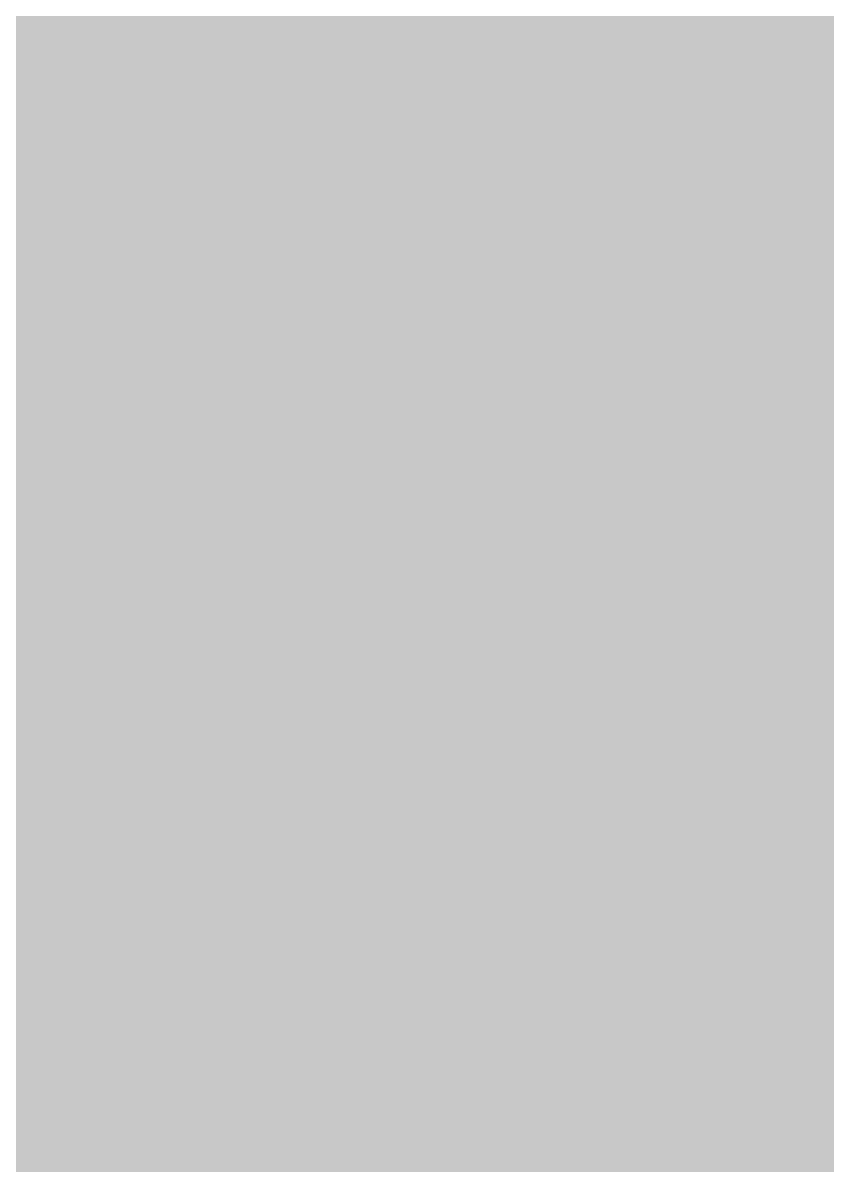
# Model space of a CAD drawing. Header units: inches. Extents: x 0 to 841, y 0 to 594.
# Drawn here: x 790.4579 to 790.6852, y 347.3205 to 347.6436 of the extents above; entities that cross this region are included whole.
import ezdxf

# ---------------------------------------------------------------- set-up
doc = ezdxf.new("R2010")
doc.units = ezdxf.units.IN
doc.layers.add('Sheet', color=255, linetype='Continuous')

msp = doc.modelspace()

# ---------------------------------------------------------------- linework, layer by layer
at = {"layer": 'Sheet'}
for points in [[(790.51485, 348.02722, 0.29972, 0.29972, 0), (790.55976, 347.98231, 0.29972, 0.29972, 0), (790.55976, 347.98231, 0.29972, 0.29972, 0), (790.60468, 347.93739, 0.29972, 0.29972, 0), (790.60468, 347.89247, 0.29972, 0.29972, 0), (790.64959, 347.89247, 0.29972, 0.29972, 0), (790.64959, 347.84755, 0.29972, 0.29972, 0), (790.64959, 347.80263, 0.29972, 0.29972, 0), (790.69451, 347.75771, 0.29972, 0.29972, 0), (790.69451, 347.75771, 0.29972, 0.29972, 0), (790.69451, 347.7128, 0.29972, 0.29972, 0), (790.73942, 347.66788, 0.29972, 0.29972, 0), (790.73942, 347.62296, 0.29972, 0.29972, 0), (790.73942, 347.57804, 0.29972, 0.29972, 0), (790.73942, 347.57804, 0.29972, 0.29972, 0), (790.73942, 347.53312, 0.29972, 0.29972, 0), (790.73942, 347.4882, 0.29972, 0.29972, 0)], [(790.51485, 348.02722, 0.29972, 0.29972, 0), (790.55976, 347.98231, 0.29972, 0.29972, 0), (790.55976, 347.98231, 0.29972, 0.29972, 0), (790.60468, 347.93739, 0.29972, 0.29972, 0), (790.60468, 347.89247, 0.29972, 0.29972, 0), (790.64959, 347.89247, 0.29972, 0.29972, 0), (790.64959, 347.84755, 0.29972, 0.29972, 0), (790.64959, 347.80263, 0.29972, 0.29972, 0), (790.69451, 347.75771, 0.29972, 0.29972, 0), (790.69451, 347.75771, 0.29972, 0.29972, 0), (790.69451, 347.7128, 0.29972, 0.29972, 0), (790.73942, 347.66788, 0.29972, 0.29972, 0), (790.73942, 347.62296, 0.29972, 0.29972, 0), (790.73942, 347.57804, 0.29972, 0.29972, 0), (790.73942, 347.57804, 0.29972, 0.29972, 0), (790.73942, 347.53312, 0.29972, 0.29972, 0), (790.73942, 347.4882, 0.29972, 0.29972, 0)], [(790.51485, 348.02722, 0.29972, 0.29972, 0), (790.55976, 347.98231, 0.29972, 0.29972, 0), (790.55976, 347.98231, 0.29972, 0.29972, 0), (790.60468, 347.93739, 0.29972, 0.29972, 0), (790.60468, 347.89247, 0.29972, 0.29972, 0), (790.64959, 347.89247, 0.29972, 0.29972, 0), (790.64959, 347.84755, 0.29972, 0.29972, 0), (790.64959, 347.80263, 0.29972, 0.29972, 0), (790.69451, 347.75771, 0.29972, 0.29972, 0), (790.69451, 347.75771, 0.29972, 0.29972, 0), (790.69451, 347.7128, 0.29972, 0.29972, 0), (790.73942, 347.66788, 0.29972, 0.29972, 0), (790.73942, 347.62296, 0.29972, 0.29972, 0), (790.73942, 347.57804, 0.29972, 0.29972, 0), (790.73942, 347.57804, 0.29972, 0.29972, 0), (790.73942, 347.53312, 0.29972, 0.29972, 0), (790.73942, 347.4882, 0.29972, 0.29972, 0)], [(790.51485, 348.02722, 0.29972, 0.29972, 0), (790.55976, 347.98231, 0.29972, 0.29972, 0), (790.55976, 347.98231, 0.29972, 0.29972, 0), (790.60468, 347.93739, 0.29972, 0.29972, 0), (790.60468, 347.89247, 0.29972, 0.29972, 0), (790.64959, 347.89247, 0.29972, 0.29972, 0), (790.64959, 347.84755, 0.29972, 0.29972, 0), (790.64959, 347.80263, 0.29972, 0.29972, 0), (790.69451, 347.75771, 0.29972, 0.29972, 0), (790.69451, 347.75771, 0.29972, 0.29972, 0), (790.69451, 347.7128, 0.29972, 0.29972, 0), (790.73942, 347.66788, 0.29972, 0.29972, 0), (790.73942, 347.62296, 0.29972, 0.29972, 0), (790.73942, 347.57804, 0.29972, 0.29972, 0), (790.73942, 347.57804, 0.29972, 0.29972, 0), (790.73942, 347.53312, 0.29972, 0.29972, 0), (790.73942, 347.4882, 0.29972, 0.29972, 0)], [(790.51485, 348.02722, 0.29972, 0.29972, 0), (790.55976, 347.98231, 0.29972, 0.29972, 0), (790.55976, 347.98231, 0.29972, 0.29972, 0), (790.60468, 347.93739, 0.29972, 0.29972, 0), (790.60468, 347.89247, 0.29972, 0.29972, 0), (790.64959, 347.89247, 0.29972, 0.29972, 0), (790.64959, 347.84755, 0.29972, 0.29972, 0), (790.64959, 347.80263, 0.29972, 0.29972, 0), (790.69451, 347.75771, 0.29972, 0.29972, 0), (790.69451, 347.75771, 0.29972, 0.29972, 0), (790.69451, 347.7128, 0.29972, 0.29972, 0), (790.73942, 347.66788, 0.29972, 0.29972, 0), (790.73942, 347.62296, 0.29972, 0.29972, 0), (790.73942, 347.57804, 0.29972, 0.29972, 0), (790.73942, 347.57804, 0.29972, 0.29972, 0), (790.73942, 347.53312, 0.29972, 0.29972, 0), (790.73942, 347.4882, 0.29972, 0.29972, 0)], [(790.51485, 348.02722, 0.29972, 0.29972, 0), (790.55976, 347.98231, 0.29972, 0.29972, 0), (790.55976, 347.98231, 0.29972, 0.29972, 0), (790.60468, 347.93739, 0.29972, 0.29972, 0), (790.60468, 347.89247, 0.29972, 0.29972, 0), (790.64959, 347.89247, 0.29972, 0.29972, 0), (790.64959, 347.84755, 0.29972, 0.29972, 0), (790.64959, 347.80263, 0.29972, 0.29972, 0), (790.69451, 347.75771, 0.29972, 0.29972, 0), (790.69451, 347.75771, 0.29972, 0.29972, 0), (790.69451, 347.7128, 0.29972, 0.29972, 0), (790.73942, 347.66788, 0.29972, 0.29972, 0), (790.73942, 347.62296, 0.29972, 0.29972, 0), (790.73942, 347.57804, 0.29972, 0.29972, 0), (790.73942, 347.57804, 0.29972, 0.29972, 0), (790.73942, 347.53312, 0.29972, 0.29972, 0), (790.73942, 347.4882, 0.29972, 0.29972, 0)], [(790.29027, 347.89247, 0.29972, 0.29972, 0), (790.33518, 347.89247, 0.29972, 0.29972, 0), (790.33518, 347.84755, 0.29972, 0.29972, 0), (790.33518, 347.84755, 0.29972, 0.29972, 0), (790.3801, 347.84755, 0.29972, 0.29972, 0), (790.3801, 347.80263, 0.29972, 0.29972, 0), (790.3801, 347.80263, 0.29972, 0.29972, 0), (790.42502, 347.80263, 0.29972, 0.29972, 0), (790.42502, 347.75771, 0.29972, 0.29972, 0), (790.42502, 347.75771, 0.29972, 0.29972, 0), (790.46993, 347.7128, 0.29972, 0.29972, 0), (790.46993, 347.7128, 0.29972, 0.29972, 0), (790.46993, 347.66788, 0.29972, 0.29972, 0), (790.46993, 347.66788, 0.29972, 0.29972, 0), (790.46993, 347.62296, 0.29972, 0.29972, 0), (790.51485, 347.62296, 0.29972, 0.29972, 0), (790.51485, 347.57804, 0.29972, 0.29972, 0), (790.51485, 347.57804, 0.29972, 0.29972, 0), (790.51485, 347.53312, 0.29972, 0.29972, 0), (790.51485, 347.53312, 0.29972, 0.29972, 0), (790.51485, 347.4882, 0.29972, 0.29972, 0)], [(790.29027, 347.89247, 0.29972, 0.29972, 0), (790.33518, 347.89247, 0.29972, 0.29972, 0), (790.33518, 347.84755, 0.29972, 0.29972, 0), (790.33518, 347.84755, 0.29972, 0.29972, 0), (790.3801, 347.84755, 0.29972, 0.29972, 0), (790.3801, 347.80263, 0.29972, 0.29972, 0), (790.3801, 347.80263, 0.29972, 0.29972, 0), (790.42502, 347.80263, 0.29972, 0.29972, 0), (790.42502, 347.75771, 0.29972, 0.29972, 0), (790.42502, 347.75771, 0.29972, 0.29972, 0), (790.46993, 347.7128, 0.29972, 0.29972, 0), (790.46993, 347.7128, 0.29972, 0.29972, 0), (790.46993, 347.66788, 0.29972, 0.29972, 0), (790.46993, 347.66788, 0.29972, 0.29972, 0), (790.46993, 347.62296, 0.29972, 0.29972, 0), (790.51485, 347.62296, 0.29972, 0.29972, 0), (790.51485, 347.57804, 0.29972, 0.29972, 0), (790.51485, 347.57804, 0.29972, 0.29972, 0), (790.51485, 347.53312, 0.29972, 0.29972, 0), (790.51485, 347.53312, 0.29972, 0.29972, 0), (790.51485, 347.4882, 0.29972, 0.29972, 0)], [(790.29027, 347.89247, 0.29972, 0.29972, 0), (790.33518, 347.89247, 0.29972, 0.29972, 0), (790.33518, 347.84755, 0.29972, 0.29972, 0), (790.33518, 347.84755, 0.29972, 0.29972, 0), (790.3801, 347.84755, 0.29972, 0.29972, 0), (790.3801, 347.80263, 0.29972, 0.29972, 0), (790.3801, 347.80263, 0.29972, 0.29972, 0), (790.42502, 347.80263, 0.29972, 0.29972, 0), (790.42502, 347.75771, 0.29972, 0.29972, 0), (790.42502, 347.75771, 0.29972, 0.29972, 0), (790.46993, 347.7128, 0.29972, 0.29972, 0), (790.46993, 347.7128, 0.29972, 0.29972, 0), (790.46993, 347.66788, 0.29972, 0.29972, 0), (790.46993, 347.66788, 0.29972, 0.29972, 0), (790.46993, 347.62296, 0.29972, 0.29972, 0), (790.51485, 347.62296, 0.29972, 0.29972, 0), (790.51485, 347.57804, 0.29972, 0.29972, 0), (790.51485, 347.57804, 0.29972, 0.29972, 0), (790.51485, 347.53312, 0.29972, 0.29972, 0), (790.51485, 347.53312, 0.29972, 0.29972, 0), (790.51485, 347.4882, 0.29972, 0.29972, 0)], [(790.29027, 347.89247, 0.29972, 0.29972, 0), (790.33518, 347.89247, 0.29972, 0.29972, 0), (790.33518, 347.84755, 0.29972, 0.29972, 0), (790.33518, 347.84755, 0.29972, 0.29972, 0), (790.3801, 347.84755, 0.29972, 0.29972, 0), (790.3801, 347.80263, 0.29972, 0.29972, 0), (790.3801, 347.80263, 0.29972, 0.29972, 0), (790.42502, 347.80263, 0.29972, 0.29972, 0), (790.42502, 347.75771, 0.29972, 0.29972, 0), (790.42502, 347.75771, 0.29972, 0.29972, 0), (790.46993, 347.7128, 0.29972, 0.29972, 0), (790.46993, 347.7128, 0.29972, 0.29972, 0), (790.46993, 347.66788, 0.29972, 0.29972, 0), (790.46993, 347.66788, 0.29972, 0.29972, 0), (790.46993, 347.62296, 0.29972, 0.29972, 0), (790.51485, 347.62296, 0.29972, 0.29972, 0), (790.51485, 347.57804, 0.29972, 0.29972, 0), (790.51485, 347.57804, 0.29972, 0.29972, 0), (790.51485, 347.53312, 0.29972, 0.29972, 0), (790.51485, 347.53312, 0.29972, 0.29972, 0), (790.51485, 347.4882, 0.29972, 0.29972, 0)], [(790.24535, 347.93739, 0.09906, 0.09906, 0), (790.29027, 347.89247, 0.09906, 0.09906, 0), (790.29027, 347.89247, 0.09906, 0.09906, 0), (790.33518, 347.89247, 0.09906, 0.09906, 0), (790.33518, 347.84755, 0.09906, 0.09906, 0), (790.33518, 347.84755, 0.09906, 0.09906, 0), (790.3801, 347.84755, 0.09906, 0.09906, 0), (790.3801, 347.80263, 0.09906, 0.09906, 0), (790.3801, 347.80263, 0.09906, 0.09906, 0), (790.42502, 347.80263, 0.09906, 0.09906, 0), (790.42502, 347.75771, 0.09906, 0.09906, 0), (790.42502, 347.75771, 0.09906, 0.09906, 0), (790.46993, 347.7128, 0.09906, 0.09906, 0), (790.46993, 347.7128, 0.09906, 0.09906, 0), (790.46993, 347.66788, 0.09906, 0.09906, 0), (790.46993, 347.66788, 0.09906, 0.09906, 0), (790.46993, 347.62296, 0.09906, 0.09906, 0), (790.51485, 347.62296, 0.09906, 0.09906, 0), (790.51485, 347.57804, 0.09906, 0.09906, 0), (790.51485, 347.57804, 0.09906, 0.09906, 0), (790.51485, 347.53312, 0.09906, 0.09906, 0), (790.51485, 347.53312, 0.09906, 0.09906, 0), (790.51485, 347.4882, 0.09906, 0.09906, 0)], [(790.24535, 347.93739, 0.09906, 0.09906, 0), (790.29027, 347.89247, 0.09906, 0.09906, 0), (790.29027, 347.89247, 0.09906, 0.09906, 0), (790.33518, 347.89247, 0.09906, 0.09906, 0), (790.33518, 347.84755, 0.09906, 0.09906, 0), (790.33518, 347.84755, 0.09906, 0.09906, 0), (790.3801, 347.84755, 0.09906, 0.09906, 0), (790.3801, 347.80263, 0.09906, 0.09906, 0), (790.3801, 347.80263, 0.09906, 0.09906, 0), (790.42502, 347.80263, 0.09906, 0.09906, 0), (790.42502, 347.75771, 0.09906, 0.09906, 0), (790.42502, 347.75771, 0.09906, 0.09906, 0), (790.46993, 347.7128, 0.09906, 0.09906, 0), (790.46993, 347.7128, 0.09906, 0.09906, 0), (790.46993, 347.66788, 0.09906, 0.09906, 0), (790.46993, 347.66788, 0.09906, 0.09906, 0), (790.46993, 347.62296, 0.09906, 0.09906, 0), (790.51485, 347.62296, 0.09906, 0.09906, 0), (790.51485, 347.57804, 0.09906, 0.09906, 0), (790.51485, 347.57804, 0.09906, 0.09906, 0), (790.51485, 347.53312, 0.09906, 0.09906, 0), (790.51485, 347.53312, 0.09906, 0.09906, 0), (790.51485, 347.4882, 0.09906, 0.09906, 0)], [(790.24535, 347.93739, 0.09906, 0.09906, 0), (790.29027, 347.89247, 0.09906, 0.09906, 0), (790.29027, 347.89247, 0.09906, 0.09906, 0), (790.33518, 347.89247, 0.09906, 0.09906, 0), (790.33518, 347.84755, 0.09906, 0.09906, 0), (790.33518, 347.84755, 0.09906, 0.09906, 0), (790.3801, 347.84755, 0.09906, 0.09906, 0), (790.3801, 347.80263, 0.09906, 0.09906, 0), (790.3801, 347.80263, 0.09906, 0.09906, 0), (790.42502, 347.80263, 0.09906, 0.09906, 0), (790.42502, 347.75771, 0.09906, 0.09906, 0), (790.42502, 347.75771, 0.09906, 0.09906, 0), (790.46993, 347.7128, 0.09906, 0.09906, 0), (790.46993, 347.7128, 0.09906, 0.09906, 0), (790.46993, 347.66788, 0.09906, 0.09906, 0), (790.46993, 347.66788, 0.09906, 0.09906, 0), (790.46993, 347.62296, 0.09906, 0.09906, 0), (790.51485, 347.62296, 0.09906, 0.09906, 0), (790.51485, 347.57804, 0.09906, 0.09906, 0), (790.51485, 347.57804, 0.09906, 0.09906, 0), (790.51485, 347.53312, 0.09906, 0.09906, 0), (790.51485, 347.53312, 0.09906, 0.09906, 0), (790.51485, 347.4882, 0.09906, 0.09906, 0)], [(790.24535, 347.93739, 0.09906, 0.09906, 0), (790.29027, 347.89247, 0.09906, 0.09906, 0), (790.29027, 347.89247, 0.09906, 0.09906, 0), (790.33518, 347.89247, 0.09906, 0.09906, 0), (790.33518, 347.84755, 0.09906, 0.09906, 0), (790.33518, 347.84755, 0.09906, 0.09906, 0), (790.3801, 347.84755, 0.09906, 0.09906, 0), (790.3801, 347.80263, 0.09906, 0.09906, 0), (790.3801, 347.80263, 0.09906, 0.09906, 0), (790.42502, 347.80263, 0.09906, 0.09906, 0), (790.42502, 347.75771, 0.09906, 0.09906, 0), (790.42502, 347.75771, 0.09906, 0.09906, 0), (790.46993, 347.7128, 0.09906, 0.09906, 0), (790.46993, 347.7128, 0.09906, 0.09906, 0), (790.46993, 347.66788, 0.09906, 0.09906, 0), (790.46993, 347.66788, 0.09906, 0.09906, 0), (790.46993, 347.62296, 0.09906, 0.09906, 0), (790.51485, 347.62296, 0.09906, 0.09906, 0), (790.51485, 347.57804, 0.09906, 0.09906, 0), (790.51485, 347.57804, 0.09906, 0.09906, 0), (790.51485, 347.53312, 0.09906, 0.09906, 0), (790.51485, 347.53312, 0.09906, 0.09906, 0), (790.51485, 347.4882, 0.09906, 0.09906, 0)], [(790.60468, 347.93739, 0.09906, 0.09906, 0), (790.60468, 347.89247, 0.09906, 0.09906, 0), (790.64959, 347.89247, 0.09906, 0.09906, 0), (790.64959, 347.84755, 0.09906, 0.09906, 0), (790.64959, 347.80263, 0.09906, 0.09906, 0), (790.69451, 347.75771, 0.09906, 0.09906, 0), (790.69451, 347.75771, 0.09906, 0.09906, 0), (790.69451, 347.7128, 0.09906, 0.09906, 0), (790.73942, 347.66788, 0.09906, 0.09906, 0), (790.73942, 347.62296, 0.09906, 0.09906, 0), (790.73942, 347.57804, 0.09906, 0.09906, 0), (790.73942, 347.57804, 0.09906, 0.09906, 0), (790.73942, 347.53312, 0.09906, 0.09906, 0), (790.73942, 347.4882, 0.09906, 0.09906, 0)], [(790.60468, 347.93739, 0.09906, 0.09906, 0), (790.60468, 347.89247, 0.09906, 0.09906, 0), (790.64959, 347.89247, 0.09906, 0.09906, 0), (790.64959, 347.84755, 0.09906, 0.09906, 0), (790.64959, 347.80263, 0.09906, 0.09906, 0), (790.69451, 347.75771, 0.09906, 0.09906, 0), (790.69451, 347.75771, 0.09906, 0.09906, 0), (790.69451, 347.7128, 0.09906, 0.09906, 0), (790.73942, 347.66788, 0.09906, 0.09906, 0), (790.73942, 347.62296, 0.09906, 0.09906, 0), (790.73942, 347.57804, 0.09906, 0.09906, 0), (790.73942, 347.57804, 0.09906, 0.09906, 0), (790.73942, 347.53312, 0.09906, 0.09906, 0), (790.73942, 347.4882, 0.09906, 0.09906, 0)], [(790.60468, 347.93739, 0.09906, 0.09906, 0), (790.60468, 347.89247, 0.09906, 0.09906, 0), (790.64959, 347.89247, 0.09906, 0.09906, 0), (790.64959, 347.84755, 0.09906, 0.09906, 0), (790.64959, 347.80263, 0.09906, 0.09906, 0), (790.69451, 347.75771, 0.09906, 0.09906, 0), (790.69451, 347.75771, 0.09906, 0.09906, 0), (790.69451, 347.7128, 0.09906, 0.09906, 0), (790.73942, 347.66788, 0.09906, 0.09906, 0), (790.73942, 347.62296, 0.09906, 0.09906, 0), (790.73942, 347.57804, 0.09906, 0.09906, 0), (790.73942, 347.57804, 0.09906, 0.09906, 0), (790.73942, 347.53312, 0.09906, 0.09906, 0), (790.73942, 347.4882, 0.09906, 0.09906, 0)], [(790.60468, 347.93739, 0.09906, 0.09906, 0), (790.60468, 347.89247, 0.09906, 0.09906, 0), (790.64959, 347.89247, 0.09906, 0.09906, 0), (790.64959, 347.84755, 0.09906, 0.09906, 0), (790.64959, 347.80263, 0.09906, 0.09906, 0), (790.69451, 347.75771, 0.09906, 0.09906, 0), (790.69451, 347.75771, 0.09906, 0.09906, 0), (790.69451, 347.7128, 0.09906, 0.09906, 0), (790.73942, 347.66788, 0.09906, 0.09906, 0), (790.73942, 347.62296, 0.09906, 0.09906, 0), (790.73942, 347.57804, 0.09906, 0.09906, 0), (790.73942, 347.57804, 0.09906, 0.09906, 0), (790.73942, 347.53312, 0.09906, 0.09906, 0), (790.73942, 347.4882, 0.09906, 0.09906, 0)], [(790.60468, 347.93739, 0.09906, 0.09906, 0), (790.60468, 347.89247, 0.09906, 0.09906, 0), (790.64959, 347.89247, 0.09906, 0.09906, 0), (790.64959, 347.84755, 0.09906, 0.09906, 0), (790.64959, 347.80263, 0.09906, 0.09906, 0), (790.69451, 347.75771, 0.09906, 0.09906, 0), (790.69451, 347.75771, 0.09906, 0.09906, 0), (790.69451, 347.7128, 0.09906, 0.09906, 0), (790.73942, 347.66788, 0.09906, 0.09906, 0), (790.73942, 347.62296, 0.09906, 0.09906, 0), (790.73942, 347.57804, 0.09906, 0.09906, 0), (790.73942, 347.57804, 0.09906, 0.09906, 0), (790.73942, 347.53312, 0.09906, 0.09906, 0), (790.73942, 347.4882, 0.09906, 0.09906, 0)], [(790.60468, 347.93739, 0.09906, 0.09906, 0), (790.60468, 347.89247, 0.09906, 0.09906, 0), (790.64959, 347.89247, 0.09906, 0.09906, 0), (790.64959, 347.84755, 0.09906, 0.09906, 0), (790.64959, 347.80263, 0.09906, 0.09906, 0), (790.69451, 347.75771, 0.09906, 0.09906, 0), (790.69451, 347.75771, 0.09906, 0.09906, 0), (790.69451, 347.7128, 0.09906, 0.09906, 0), (790.73942, 347.66788, 0.09906, 0.09906, 0), (790.73942, 347.62296, 0.09906, 0.09906, 0), (790.73942, 347.57804, 0.09906, 0.09906, 0), (790.73942, 347.57804, 0.09906, 0.09906, 0), (790.73942, 347.53312, 0.09906, 0.09906, 0), (790.73942, 347.4882, 0.09906, 0.09906, 0)], [(790.02077, 347.4882, 0.7493, 0.7493, 0), (790.02077, 347.4882, 0.7493, 0.7493, 0), (795.00641, 347.4882, 0.7493, 0.7493, 0)], [(790.51485, 347.4882, 0.29972, 0.29972, 0), (790.51485, 347.44329, 0.29972, 0.29972, 0), (790.51485, 347.44329, 0.29972, 0.29972, 0), (790.51485, 347.39837, 0.29972, 0.29972, 0), (790.51485, 347.39837, 0.29972, 0.29972, 0), (790.51485, 347.35345, 0.29972, 0.29972, 0), (790.46993, 347.35345, 0.29972, 0.29972, 0), (790.46993, 347.30853, 0.29972, 0.29972, 0), (790.46993, 347.30853, 0.29972, 0.29972, 0), (790.46993, 347.26361, 0.29972, 0.29972, 0), (790.46993, 347.26361, 0.29972, 0.29972, 0), (790.42502, 347.21869, 0.29972, 0.29972, 0), (790.42502, 347.21869, 0.29972, 0.29972, 0), (790.42502, 347.17378, 0.29972, 0.29972, 0), (790.3801, 347.17378, 0.29972, 0.29972, 0), (790.3801, 347.12886, 0.29972, 0.29972, 0)], [(790.51485, 347.4882, 0.29972, 0.29972, 0), (790.51485, 347.44329, 0.29972, 0.29972, 0), (790.51485, 347.44329, 0.29972, 0.29972, 0), (790.51485, 347.39837, 0.29972, 0.29972, 0), (790.51485, 347.39837, 0.29972, 0.29972, 0), (790.51485, 347.35345, 0.29972, 0.29972, 0), (790.46993, 347.35345, 0.29972, 0.29972, 0), (790.46993, 347.30853, 0.29972, 0.29972, 0), (790.46993, 347.30853, 0.29972, 0.29972, 0), (790.46993, 347.26361, 0.29972, 0.29972, 0), (790.46993, 347.26361, 0.29972, 0.29972, 0), (790.42502, 347.21869, 0.29972, 0.29972, 0), (790.42502, 347.21869, 0.29972, 0.29972, 0), (790.42502, 347.17378, 0.29972, 0.29972, 0), (790.3801, 347.17378, 0.29972, 0.29972, 0), (790.3801, 347.12886, 0.29972, 0.29972, 0)], [(790.51485, 347.4882, 0.29972, 0.29972, 0), (790.51485, 347.44329, 0.29972, 0.29972, 0), (790.51485, 347.44329, 0.29972, 0.29972, 0), (790.51485, 347.39837, 0.29972, 0.29972, 0), (790.51485, 347.39837, 0.29972, 0.29972, 0), (790.51485, 347.35345, 0.29972, 0.29972, 0), (790.46993, 347.35345, 0.29972, 0.29972, 0), (790.46993, 347.30853, 0.29972, 0.29972, 0), (790.46993, 347.30853, 0.29972, 0.29972, 0), (790.46993, 347.26361, 0.29972, 0.29972, 0), (790.46993, 347.26361, 0.29972, 0.29972, 0), (790.42502, 347.21869, 0.29972, 0.29972, 0), (790.42502, 347.21869, 0.29972, 0.29972, 0), (790.42502, 347.17378, 0.29972, 0.29972, 0), (790.3801, 347.17378, 0.29972, 0.29972, 0), (790.3801, 347.12886, 0.29972, 0.29972, 0)], [(790.51485, 347.4882, 0.29972, 0.29972, 0), (790.51485, 347.44329, 0.29972, 0.29972, 0), (790.51485, 347.44329, 0.29972, 0.29972, 0), (790.51485, 347.39837, 0.29972, 0.29972, 0), (790.51485, 347.39837, 0.29972, 0.29972, 0), (790.51485, 347.35345, 0.29972, 0.29972, 0), (790.46993, 347.35345, 0.29972, 0.29972, 0), (790.46993, 347.30853, 0.29972, 0.29972, 0), (790.46993, 347.30853, 0.29972, 0.29972, 0), (790.46993, 347.26361, 0.29972, 0.29972, 0), (790.46993, 347.26361, 0.29972, 0.29972, 0), (790.42502, 347.21869, 0.29972, 0.29972, 0), (790.42502, 347.21869, 0.29972, 0.29972, 0), (790.42502, 347.17378, 0.29972, 0.29972, 0), (790.3801, 347.17378, 0.29972, 0.29972, 0), (790.3801, 347.12886, 0.29972, 0.29972, 0)], [(790.51485, 347.4882, 0.29972, 0.29972, 0), (790.51485, 347.4882, 0.29972, 0.29972, 0), (790.51485, 347.4882, 0.29972, 0.29972, 0), (790.51485, 347.4882, 0.29972, 0.29972, 0), (790.51485, 347.4882, 0.29972, 0.29972, 0), (790.51485, 347.4882, 0.29972, 0.29972, 0), (790.51485, 347.4882, 0.29972, 0.29972, 0), (790.51485, 347.4882, 0.29972, 0.29972, 0), (790.51485, 347.4882, 0.29972, 0.29972, 0), (790.51485, 347.4882, 0.29972, 0.29972, 0), (790.51485, 347.4882, 0.29972, 0.29972, 0), (790.51485, 347.4882, 0.29972, 0.29972, 0), (790.51485, 347.4882, 0.29972, 0.29972, 0), (790.51485, 347.4882, 0.29972, 0.29972, 0), (790.51485, 347.4882, 0.29972, 0.29972, 0), (790.51485, 347.4882, 0.29972, 0.29972, 0), (790.51485, 347.4882, 0.29972, 0.29972, 0), (790.51485, 347.4882, 0.29972, 0.29972, 0), (790.51485, 347.4882, 0.29972, 0.29972, 0), (790.51485, 347.4882, 0.29972, 0.29972, 0), (790.51485, 347.4882, 0.29972, 0.29972, 0), (790.51485, 347.4882, 0.29972, 0.29972, 0), (790.51485, 347.4882, 0.29972, 0.29972, 0), (790.51485, 347.4882, 0.29972, 0.29972, 0), (790.51485, 347.4882, 0.29972, 0.29972, 0), (790.51485, 347.4882, 0.29972, 0.29972, 0), (790.51485, 347.4882, 0.29972, 0.29972, 0), (790.51485, 347.4882, 0.29972, 0.29972, 0), (790.51485, 347.4882, 0.29972, 0.29972, 0), (790.51485, 347.4882, 0.29972, 0.29972, 0), (790.51485, 347.4882, 0.29972, 0.29972, 0), (790.51485, 347.4882, 0.29972, 0.29972, 0), (790.51485, 347.4882, 0.29972, 0.29972, 0)], [(790.51485, 347.4882, 0.29972, 0.29972, 0), (790.51485, 347.4882, 0.29972, 0.29972, 0)], [(790.51485, 347.4882, 0.29972, 0.29972, 0), (790.51485, 347.4882, 0.29972, 0.29972, 0), (790.51485, 347.4882, 0.29972, 0.29972, 0), (790.51485, 347.4882, 0.29972, 0.29972, 0), (790.51485, 347.4882, 0.29972, 0.29972, 0), (790.51485, 347.4882, 0.29972, 0.29972, 0), (790.51485, 347.4882, 0.29972, 0.29972, 0), (790.51485, 347.4882, 0.29972, 0.29972, 0), (790.51485, 347.4882, 0.29972, 0.29972, 0), (790.51485, 347.4882, 0.29972, 0.29972, 0), (790.51485, 347.4882, 0.29972, 0.29972, 0), (790.51485, 347.4882, 0.29972, 0.29972, 0), (790.51485, 347.4882, 0.29972, 0.29972, 0), (790.51485, 347.4882, 0.29972, 0.29972, 0), (790.51485, 347.4882, 0.29972, 0.29972, 0), (790.51485, 347.4882, 0.29972, 0.29972, 0), (790.51485, 347.4882, 0.29972, 0.29972, 0), (790.51485, 347.4882, 0.29972, 0.29972, 0), (790.51485, 347.4882, 0.29972, 0.29972, 0), (790.51485, 347.4882, 0.29972, 0.29972, 0), (790.51485, 347.4882, 0.29972, 0.29972, 0), (790.51485, 347.4882, 0.29972, 0.29972, 0), (790.51485, 347.4882, 0.29972, 0.29972, 0), (790.51485, 347.4882, 0.29972, 0.29972, 0), (790.51485, 347.4882, 0.29972, 0.29972, 0), (790.51485, 347.4882, 0.29972, 0.29972, 0), (790.51485, 347.4882, 0.29972, 0.29972, 0), (790.51485, 347.4882, 0.29972, 0.29972, 0), (790.51485, 347.4882, 0.29972, 0.29972, 0), (790.51485, 347.4882, 0.29972, 0.29972, 0), (790.51485, 347.4882, 0.29972, 0.29972, 0), (790.51485, 347.4882, 0.29972, 0.29972, 0), (790.51485, 347.4882, 0.29972, 0.29972, 0)], [(790.51485, 347.4882, 0.29972, 0.29972, 0), (790.51485, 347.4882, 0.29972, 0.29972, 0)], [(790.51485, 347.4882, 0.29972, 0.29972, 0), (790.51485, 347.4882, 0.29972, 0.29972, 0), (790.51485, 347.4882, 0.29972, 0.29972, 0), (790.51485, 347.4882, 0.29972, 0.29972, 0), (790.51485, 347.4882, 0.29972, 0.29972, 0), (790.51485, 347.4882, 0.29972, 0.29972, 0), (790.51485, 347.4882, 0.29972, 0.29972, 0), (790.51485, 347.4882, 0.29972, 0.29972, 0), (790.51485, 347.4882, 0.29972, 0.29972, 0), (790.51485, 347.4882, 0.29972, 0.29972, 0), (790.51485, 347.4882, 0.29972, 0.29972, 0), (790.51485, 347.4882, 0.29972, 0.29972, 0), (790.51485, 347.4882, 0.29972, 0.29972, 0), (790.51485, 347.4882, 0.29972, 0.29972, 0), (790.51485, 347.4882, 0.29972, 0.29972, 0), (790.51485, 347.4882, 0.29972, 0.29972, 0), (790.51485, 347.4882, 0.29972, 0.29972, 0), (790.51485, 347.4882, 0.29972, 0.29972, 0), (790.51485, 347.4882, 0.29972, 0.29972, 0), (790.51485, 347.4882, 0.29972, 0.29972, 0), (790.51485, 347.4882, 0.29972, 0.29972, 0), (790.51485, 347.4882, 0.29972, 0.29972, 0), (790.51485, 347.4882, 0.29972, 0.29972, 0), (790.51485, 347.4882, 0.29972, 0.29972, 0), (790.51485, 347.4882, 0.29972, 0.29972, 0), (790.51485, 347.4882, 0.29972, 0.29972, 0), (790.51485, 347.4882, 0.29972, 0.29972, 0), (790.51485, 347.4882, 0.29972, 0.29972, 0), (790.51485, 347.4882, 0.29972, 0.29972, 0), (790.51485, 347.4882, 0.29972, 0.29972, 0), (790.51485, 347.4882, 0.29972, 0.29972, 0), (790.51485, 347.4882, 0.29972, 0.29972, 0), (790.51485, 347.4882, 0.29972, 0.29972, 0)], [(790.51485, 347.4882, 0.29972, 0.29972, 0), (790.51485, 347.4882, 0.29972, 0.29972, 0)], [(790.51485, 347.4882, 0.29972, 0.29972, 0), (790.51485, 347.4882, 0.29972, 0.29972, 0), (790.51485, 347.4882, 0.29972, 0.29972, 0), (790.51485, 347.4882, 0.29972, 0.29972, 0), (790.51485, 347.4882, 0.29972, 0.29972, 0), (790.51485, 347.4882, 0.29972, 0.29972, 0), (790.51485, 347.4882, 0.29972, 0.29972, 0), (790.51485, 347.4882, 0.29972, 0.29972, 0), (790.51485, 347.4882, 0.29972, 0.29972, 0), (790.51485, 347.4882, 0.29972, 0.29972, 0), (790.51485, 347.4882, 0.29972, 0.29972, 0), (790.51485, 347.4882, 0.29972, 0.29972, 0), (790.51485, 347.4882, 0.29972, 0.29972, 0), (790.51485, 347.4882, 0.29972, 0.29972, 0), (790.51485, 347.4882, 0.29972, 0.29972, 0), (790.51485, 347.4882, 0.29972, 0.29972, 0), (790.51485, 347.4882, 0.29972, 0.29972, 0), (790.51485, 347.4882, 0.29972, 0.29972, 0), (790.51485, 347.4882, 0.29972, 0.29972, 0), (790.51485, 347.4882, 0.29972, 0.29972, 0), (790.51485, 347.4882, 0.29972, 0.29972, 0), (790.51485, 347.4882, 0.29972, 0.29972, 0), (790.51485, 347.4882, 0.29972, 0.29972, 0), (790.51485, 347.4882, 0.29972, 0.29972, 0), (790.51485, 347.4882, 0.29972, 0.29972, 0), (790.51485, 347.4882, 0.29972, 0.29972, 0), (790.51485, 347.4882, 0.29972, 0.29972, 0), (790.51485, 347.4882, 0.29972, 0.29972, 0), (790.51485, 347.4882, 0.29972, 0.29972, 0), (790.51485, 347.4882, 0.29972, 0.29972, 0), (790.51485, 347.4882, 0.29972, 0.29972, 0), (790.51485, 347.4882, 0.29972, 0.29972, 0), (790.51485, 347.4882, 0.29972, 0.29972, 0)], [(790.51485, 347.4882, 0.29972, 0.29972, 0), (790.51485, 347.4882, 0.29972, 0.29972, 0)], [(790.73942, 347.4882, 0.29972, 0.29972, 0), (790.73942, 347.44329, 0.29972, 0.29972, 0), (790.73942, 347.39837, 0.29972, 0.29972, 0), (790.73942, 347.35345, 0.29972, 0.29972, 0), (790.73942, 347.30853, 0.29972, 0.29972, 0), (790.73942, 347.30853, 0.29972, 0.29972, 0), (790.69451, 347.26361, 0.29972, 0.29972, 0), (790.69451, 347.21869, 0.29972, 0.29972, 0), (790.69451, 347.17378, 0.29972, 0.29972, 0), (790.64959, 347.12886, 0.29972, 0.29972, 0)], [(790.73942, 347.4882, 0.29972, 0.29972, 0), (790.73942, 347.44329, 0.29972, 0.29972, 0), (790.73942, 347.39837, 0.29972, 0.29972, 0), (790.73942, 347.35345, 0.29972, 0.29972, 0), (790.73942, 347.30853, 0.29972, 0.29972, 0), (790.73942, 347.30853, 0.29972, 0.29972, 0), (790.69451, 347.26361, 0.29972, 0.29972, 0), (790.69451, 347.21869, 0.29972, 0.29972, 0), (790.69451, 347.17378, 0.29972, 0.29972, 0), (790.64959, 347.12886, 0.29972, 0.29972, 0)], [(790.73942, 347.4882, 0.29972, 0.29972, 0), (790.73942, 347.44329, 0.29972, 0.29972, 0), (790.73942, 347.39837, 0.29972, 0.29972, 0), (790.73942, 347.35345, 0.29972, 0.29972, 0), (790.73942, 347.30853, 0.29972, 0.29972, 0), (790.73942, 347.30853, 0.29972, 0.29972, 0), (790.69451, 347.26361, 0.29972, 0.29972, 0), (790.69451, 347.21869, 0.29972, 0.29972, 0), (790.69451, 347.17378, 0.29972, 0.29972, 0), (790.64959, 347.12886, 0.29972, 0.29972, 0)], [(790.73942, 347.4882, 0.29972, 0.29972, 0), (790.73942, 347.44329, 0.29972, 0.29972, 0), (790.73942, 347.39837, 0.29972, 0.29972, 0), (790.73942, 347.35345, 0.29972, 0.29972, 0), (790.73942, 347.30853, 0.29972, 0.29972, 0), (790.73942, 347.30853, 0.29972, 0.29972, 0), (790.69451, 347.26361, 0.29972, 0.29972, 0), (790.69451, 347.21869, 0.29972, 0.29972, 0), (790.69451, 347.17378, 0.29972, 0.29972, 0), (790.64959, 347.12886, 0.29972, 0.29972, 0)], [(790.73942, 347.4882, 0.29972, 0.29972, 0), (790.73942, 347.44329, 0.29972, 0.29972, 0), (790.73942, 347.39837, 0.29972, 0.29972, 0), (790.73942, 347.35345, 0.29972, 0.29972, 0), (790.73942, 347.30853, 0.29972, 0.29972, 0), (790.73942, 347.30853, 0.29972, 0.29972, 0), (790.69451, 347.26361, 0.29972, 0.29972, 0), (790.69451, 347.21869, 0.29972, 0.29972, 0), (790.69451, 347.17378, 0.29972, 0.29972, 0), (790.64959, 347.12886, 0.29972, 0.29972, 0)], [(790.73942, 347.4882, 0.29972, 0.29972, 0), (790.73942, 347.44329, 0.29972, 0.29972, 0), (790.73942, 347.39837, 0.29972, 0.29972, 0), (790.73942, 347.35345, 0.29972, 0.29972, 0), (790.73942, 347.30853, 0.29972, 0.29972, 0), (790.73942, 347.30853, 0.29972, 0.29972, 0), (790.69451, 347.26361, 0.29972, 0.29972, 0), (790.69451, 347.21869, 0.29972, 0.29972, 0), (790.69451, 347.17378, 0.29972, 0.29972, 0), (790.64959, 347.12886, 0.29972, 0.29972, 0)], [(790.73942, 347.4882, 0.29972, 0.29972, 0), (790.73942, 347.4882, 0.29972, 0.29972, 0), (790.73942, 347.4882, 0.29972, 0.29972, 0), (790.73942, 347.4882, 0.29972, 0.29972, 0), (790.73942, 347.4882, 0.29972, 0.29972, 0), (790.73942, 347.4882, 0.29972, 0.29972, 0), (790.73942, 347.4882, 0.29972, 0.29972, 0), (790.73942, 347.4882, 0.29972, 0.29972, 0), (790.73942, 347.4882, 0.29972, 0.29972, 0), (790.73942, 347.4882, 0.29972, 0.29972, 0), (790.73942, 347.4882, 0.29972, 0.29972, 0), (790.73942, 347.4882, 0.29972, 0.29972, 0), (790.73942, 347.4882, 0.29972, 0.29972, 0), (790.73942, 347.4882, 0.29972, 0.29972, 0), (790.73942, 347.4882, 0.29972, 0.29972, 0), (790.73942, 347.4882, 0.29972, 0.29972, 0), (790.73942, 347.4882, 0.29972, 0.29972, 0), (790.73942, 347.4882, 0.29972, 0.29972, 0), (790.73942, 347.4882, 0.29972, 0.29972, 0), (790.73942, 347.4882, 0.29972, 0.29972, 0), (790.73942, 347.4882, 0.29972, 0.29972, 0), (790.73942, 347.4882, 0.29972, 0.29972, 0), (790.73942, 347.4882, 0.29972, 0.29972, 0), (790.73942, 347.4882, 0.29972, 0.29972, 0), (790.73942, 347.4882, 0.29972, 0.29972, 0), (790.73942, 347.4882, 0.29972, 0.29972, 0), (790.73942, 347.4882, 0.29972, 0.29972, 0), (790.73942, 347.4882, 0.29972, 0.29972, 0), (790.73942, 347.4882, 0.29972, 0.29972, 0), (790.73942, 347.4882, 0.29972, 0.29972, 0), (790.73942, 347.4882, 0.29972, 0.29972, 0), (790.73942, 347.4882, 0.29972, 0.29972, 0), (790.73942, 347.4882, 0.29972, 0.29972, 0)], [(790.73942, 347.4882, 0.29972, 0.29972, 0), (790.73942, 347.4882, 0.29972, 0.29972, 0)], [(790.73942, 347.4882, 0.29972, 0.29972, 0), (790.73942, 347.4882, 0.29972, 0.29972, 0), (790.73942, 347.4882, 0.29972, 0.29972, 0), (790.73942, 347.4882, 0.29972, 0.29972, 0), (790.73942, 347.4882, 0.29972, 0.29972, 0), (790.73942, 347.4882, 0.29972, 0.29972, 0), (790.73942, 347.4882, 0.29972, 0.29972, 0), (790.73942, 347.4882, 0.29972, 0.29972, 0), (790.73942, 347.4882, 0.29972, 0.29972, 0), (790.73942, 347.4882, 0.29972, 0.29972, 0), (790.73942, 347.4882, 0.29972, 0.29972, 0), (790.73942, 347.4882, 0.29972, 0.29972, 0), (790.73942, 347.4882, 0.29972, 0.29972, 0), (790.73942, 347.4882, 0.29972, 0.29972, 0), (790.73942, 347.4882, 0.29972, 0.29972, 0), (790.73942, 347.4882, 0.29972, 0.29972, 0), (790.73942, 347.4882, 0.29972, 0.29972, 0), (790.73942, 347.4882, 0.29972, 0.29972, 0), (790.73942, 347.4882, 0.29972, 0.29972, 0), (790.73942, 347.4882, 0.29972, 0.29972, 0), (790.73942, 347.4882, 0.29972, 0.29972, 0), (790.73942, 347.4882, 0.29972, 0.29972, 0), (790.73942, 347.4882, 0.29972, 0.29972, 0), (790.73942, 347.4882, 0.29972, 0.29972, 0), (790.73942, 347.4882, 0.29972, 0.29972, 0), (790.73942, 347.4882, 0.29972, 0.29972, 0), (790.73942, 347.4882, 0.29972, 0.29972, 0), (790.73942, 347.4882, 0.29972, 0.29972, 0), (790.73942, 347.4882, 0.29972, 0.29972, 0), (790.73942, 347.4882, 0.29972, 0.29972, 0), (790.73942, 347.4882, 0.29972, 0.29972, 0), (790.73942, 347.4882, 0.29972, 0.29972, 0), (790.73942, 347.4882, 0.29972, 0.29972, 0)], [(790.73942, 347.4882, 0.29972, 0.29972, 0), (790.73942, 347.4882, 0.29972, 0.29972, 0)], [(790.73942, 347.4882, 0.29972, 0.29972, 0), (790.73942, 347.4882, 0.29972, 0.29972, 0), (790.73942, 347.4882, 0.29972, 0.29972, 0), (790.73942, 347.4882, 0.29972, 0.29972, 0), (790.73942, 347.4882, 0.29972, 0.29972, 0), (790.73942, 347.4882, 0.29972, 0.29972, 0), (790.73942, 347.4882, 0.29972, 0.29972, 0), (790.73942, 347.4882, 0.29972, 0.29972, 0), (790.73942, 347.4882, 0.29972, 0.29972, 0), (790.73942, 347.4882, 0.29972, 0.29972, 0), (790.73942, 347.4882, 0.29972, 0.29972, 0), (790.73942, 347.4882, 0.29972, 0.29972, 0), (790.73942, 347.4882, 0.29972, 0.29972, 0), (790.73942, 347.4882, 0.29972, 0.29972, 0), (790.73942, 347.4882, 0.29972, 0.29972, 0), (790.73942, 347.4882, 0.29972, 0.29972, 0), (790.73942, 347.4882, 0.29972, 0.29972, 0), (790.73942, 347.4882, 0.29972, 0.29972, 0), (790.73942, 347.4882, 0.29972, 0.29972, 0), (790.73942, 347.4882, 0.29972, 0.29972, 0), (790.73942, 347.4882, 0.29972, 0.29972, 0), (790.73942, 347.4882, 0.29972, 0.29972, 0), (790.73942, 347.4882, 0.29972, 0.29972, 0), (790.73942, 347.4882, 0.29972, 0.29972, 0), (790.73942, 347.4882, 0.29972, 0.29972, 0), (790.73942, 347.4882, 0.29972, 0.29972, 0), (790.73942, 347.4882, 0.29972, 0.29972, 0), (790.73942, 347.4882, 0.29972, 0.29972, 0), (790.73942, 347.4882, 0.29972, 0.29972, 0), (790.73942, 347.4882, 0.29972, 0.29972, 0), (790.73942, 347.4882, 0.29972, 0.29972, 0), (790.73942, 347.4882, 0.29972, 0.29972, 0), (790.73942, 347.4882, 0.29972, 0.29972, 0)], [(790.73942, 347.4882, 0.29972, 0.29972, 0), (790.73942, 347.4882, 0.29972, 0.29972, 0)], [(790.73942, 347.4882, 0.29972, 0.29972, 0), (790.73942, 347.4882, 0.29972, 0.29972, 0), (790.73942, 347.4882, 0.29972, 0.29972, 0), (790.73942, 347.4882, 0.29972, 0.29972, 0), (790.73942, 347.4882, 0.29972, 0.29972, 0), (790.73942, 347.4882, 0.29972, 0.29972, 0), (790.73942, 347.4882, 0.29972, 0.29972, 0), (790.73942, 347.4882, 0.29972, 0.29972, 0), (790.73942, 347.4882, 0.29972, 0.29972, 0), (790.73942, 347.4882, 0.29972, 0.29972, 0), (790.73942, 347.4882, 0.29972, 0.29972, 0), (790.73942, 347.4882, 0.29972, 0.29972, 0), (790.73942, 347.4882, 0.29972, 0.29972, 0), (790.73942, 347.4882, 0.29972, 0.29972, 0), (790.73942, 347.4882, 0.29972, 0.29972, 0), (790.73942, 347.4882, 0.29972, 0.29972, 0), (790.73942, 347.4882, 0.29972, 0.29972, 0), (790.73942, 347.4882, 0.29972, 0.29972, 0), (790.73942, 347.4882, 0.29972, 0.29972, 0), (790.73942, 347.4882, 0.29972, 0.29972, 0), (790.73942, 347.4882, 0.29972, 0.29972, 0), (790.73942, 347.4882, 0.29972, 0.29972, 0), (790.73942, 347.4882, 0.29972, 0.29972, 0), (790.73942, 347.4882, 0.29972, 0.29972, 0), (790.73942, 347.4882, 0.29972, 0.29972, 0), (790.73942, 347.4882, 0.29972, 0.29972, 0), (790.73942, 347.4882, 0.29972, 0.29972, 0), (790.73942, 347.4882, 0.29972, 0.29972, 0), (790.73942, 347.4882, 0.29972, 0.29972, 0), (790.73942, 347.4882, 0.29972, 0.29972, 0), (790.73942, 347.4882, 0.29972, 0.29972, 0), (790.73942, 347.4882, 0.29972, 0.29972, 0), (790.73942, 347.4882, 0.29972, 0.29972, 0)], [(790.73942, 347.4882, 0.29972, 0.29972, 0), (790.73942, 347.4882, 0.29972, 0.29972, 0)], [(790.73942, 347.4882, 0.29972, 0.29972, 0), (790.73942, 347.4882, 0.29972, 0.29972, 0), (790.73942, 347.4882, 0.29972, 0.29972, 0), (790.73942, 347.4882, 0.29972, 0.29972, 0), (790.73942, 347.4882, 0.29972, 0.29972, 0), (790.73942, 347.4882, 0.29972, 0.29972, 0), (790.73942, 347.4882, 0.29972, 0.29972, 0), (790.73942, 347.4882, 0.29972, 0.29972, 0), (790.73942, 347.4882, 0.29972, 0.29972, 0), (790.73942, 347.4882, 0.29972, 0.29972, 0), (790.73942, 347.4882, 0.29972, 0.29972, 0), (790.73942, 347.4882, 0.29972, 0.29972, 0), (790.73942, 347.4882, 0.29972, 0.29972, 0), (790.73942, 347.4882, 0.29972, 0.29972, 0), (790.73942, 347.4882, 0.29972, 0.29972, 0), (790.73942, 347.4882, 0.29972, 0.29972, 0), (790.73942, 347.4882, 0.29972, 0.29972, 0), (790.73942, 347.4882, 0.29972, 0.29972, 0), (790.73942, 347.4882, 0.29972, 0.29972, 0), (790.73942, 347.4882, 0.29972, 0.29972, 0), (790.73942, 347.4882, 0.29972, 0.29972, 0), (790.73942, 347.4882, 0.29972, 0.29972, 0), (790.73942, 347.4882, 0.29972, 0.29972, 0), (790.73942, 347.4882, 0.29972, 0.29972, 0), (790.73942, 347.4882, 0.29972, 0.29972, 0), (790.73942, 347.4882, 0.29972, 0.29972, 0), (790.73942, 347.4882, 0.29972, 0.29972, 0), (790.73942, 347.4882, 0.29972, 0.29972, 0), (790.73942, 347.4882, 0.29972, 0.29972, 0), (790.73942, 347.4882, 0.29972, 0.29972, 0), (790.73942, 347.4882, 0.29972, 0.29972, 0), (790.73942, 347.4882, 0.29972, 0.29972, 0), (790.73942, 347.4882, 0.29972, 0.29972, 0)], [(790.73942, 347.4882, 0.29972, 0.29972, 0), (790.73942, 347.4882, 0.29972, 0.29972, 0)], [(790.73942, 347.4882, 0.29972, 0.29972, 0), (790.73942, 347.4882, 0.29972, 0.29972, 0), (790.73942, 347.4882, 0.29972, 0.29972, 0), (790.73942, 347.4882, 0.29972, 0.29972, 0), (790.73942, 347.4882, 0.29972, 0.29972, 0), (790.73942, 347.4882, 0.29972, 0.29972, 0), (790.73942, 347.4882, 0.29972, 0.29972, 0), (790.73942, 347.4882, 0.29972, 0.29972, 0), (790.73942, 347.4882, 0.29972, 0.29972, 0), (790.73942, 347.4882, 0.29972, 0.29972, 0), (790.73942, 347.4882, 0.29972, 0.29972, 0), (790.73942, 347.4882, 0.29972, 0.29972, 0), (790.73942, 347.4882, 0.29972, 0.29972, 0), (790.73942, 347.4882, 0.29972, 0.29972, 0), (790.73942, 347.4882, 0.29972, 0.29972, 0), (790.73942, 347.4882, 0.29972, 0.29972, 0), (790.73942, 347.4882, 0.29972, 0.29972, 0), (790.73942, 347.4882, 0.29972, 0.29972, 0), (790.73942, 347.4882, 0.29972, 0.29972, 0), (790.73942, 347.4882, 0.29972, 0.29972, 0), (790.73942, 347.4882, 0.29972, 0.29972, 0), (790.73942, 347.4882, 0.29972, 0.29972, 0), (790.73942, 347.4882, 0.29972, 0.29972, 0), (790.73942, 347.4882, 0.29972, 0.29972, 0), (790.73942, 347.4882, 0.29972, 0.29972, 0), (790.73942, 347.4882, 0.29972, 0.29972, 0), (790.73942, 347.4882, 0.29972, 0.29972, 0), (790.73942, 347.4882, 0.29972, 0.29972, 0), (790.73942, 347.4882, 0.29972, 0.29972, 0), (790.73942, 347.4882, 0.29972, 0.29972, 0), (790.73942, 347.4882, 0.29972, 0.29972, 0), (790.73942, 347.4882, 0.29972, 0.29972, 0), (790.73942, 347.4882, 0.29972, 0.29972, 0)], [(790.73942, 347.4882, 0.29972, 0.29972, 0), (790.73942, 347.4882, 0.29972, 0.29972, 0)], [(790.51485, 347.4882, 0.09906, 0.09906, 0), (790.51485, 347.44329, 0.09906, 0.09906, 0), (790.51485, 347.44329, 0.09906, 0.09906, 0), (790.51485, 347.39837, 0.09906, 0.09906, 0), (790.51485, 347.39837, 0.09906, 0.09906, 0), (790.51485, 347.35345, 0.09906, 0.09906, 0), (790.46993, 347.35345, 0.09906, 0.09906, 0), (790.46993, 347.30853, 0.09906, 0.09906, 0), (790.46993, 347.30853, 0.09906, 0.09906, 0), (790.46993, 347.26361, 0.09906, 0.09906, 0)], [(790.51485, 347.4882, 0.09906, 0.09906, 0), (790.51485, 347.44329, 0.09906, 0.09906, 0), (790.51485, 347.44329, 0.09906, 0.09906, 0), (790.51485, 347.39837, 0.09906, 0.09906, 0), (790.51485, 347.39837, 0.09906, 0.09906, 0), (790.51485, 347.35345, 0.09906, 0.09906, 0), (790.46993, 347.35345, 0.09906, 0.09906, 0), (790.46993, 347.30853, 0.09906, 0.09906, 0), (790.46993, 347.30853, 0.09906, 0.09906, 0), (790.46993, 347.26361, 0.09906, 0.09906, 0)], [(790.51485, 347.4882, 0.09906, 0.09906, 0), (790.51485, 347.44329, 0.09906, 0.09906, 0), (790.51485, 347.44329, 0.09906, 0.09906, 0), (790.51485, 347.39837, 0.09906, 0.09906, 0), (790.51485, 347.39837, 0.09906, 0.09906, 0), (790.51485, 347.35345, 0.09906, 0.09906, 0), (790.46993, 347.35345, 0.09906, 0.09906, 0), (790.46993, 347.30853, 0.09906, 0.09906, 0), (790.46993, 347.30853, 0.09906, 0.09906, 0), (790.46993, 347.26361, 0.09906, 0.09906, 0)], [(790.51485, 347.4882, 0.09906, 0.09906, 0), (790.51485, 347.44329, 0.09906, 0.09906, 0), (790.51485, 347.44329, 0.09906, 0.09906, 0), (790.51485, 347.39837, 0.09906, 0.09906, 0), (790.51485, 347.39837, 0.09906, 0.09906, 0), (790.51485, 347.35345, 0.09906, 0.09906, 0), (790.46993, 347.35345, 0.09906, 0.09906, 0), (790.46993, 347.30853, 0.09906, 0.09906, 0), (790.46993, 347.30853, 0.09906, 0.09906, 0), (790.46993, 347.26361, 0.09906, 0.09906, 0)], [(790.51485, 347.4882, 0.09906, 0.09906, 0), (790.51485, 347.4882, 0.09906, 0.09906, 0), (790.51485, 347.4882, 0.09906, 0.09906, 0), (790.51485, 347.4882, 0.09906, 0.09906, 0), (790.51485, 347.4882, 0.09906, 0.09906, 0), (790.51485, 347.4882, 0.09906, 0.09906, 0), (790.51485, 347.4882, 0.09906, 0.09906, 0), (790.51485, 347.4882, 0.09906, 0.09906, 0), (790.51485, 347.4882, 0.09906, 0.09906, 0), (790.51485, 347.4882, 0.09906, 0.09906, 0), (790.51485, 347.4882, 0.09906, 0.09906, 0), (790.51485, 347.4882, 0.09906, 0.09906, 0), (790.51485, 347.4882, 0.09906, 0.09906, 0), (790.51485, 347.4882, 0.09906, 0.09906, 0), (790.51485, 347.4882, 0.09906, 0.09906, 0), (790.51485, 347.4882, 0.09906, 0.09906, 0), (790.51485, 347.4882, 0.09906, 0.09906, 0), (790.51485, 347.4882, 0.09906, 0.09906, 0), (790.51485, 347.4882, 0.09906, 0.09906, 0), (790.51485, 347.4882, 0.09906, 0.09906, 0), (790.51485, 347.4882, 0.09906, 0.09906, 0), (790.51485, 347.4882, 0.09906, 0.09906, 0), (790.51485, 347.4882, 0.09906, 0.09906, 0), (790.51485, 347.4882, 0.09906, 0.09906, 0), (790.51485, 347.4882, 0.09906, 0.09906, 0), (790.51485, 347.4882, 0.09906, 0.09906, 0), (790.51485, 347.4882, 0.09906, 0.09906, 0), (790.51485, 347.4882, 0.09906, 0.09906, 0), (790.51485, 347.4882, 0.09906, 0.09906, 0), (790.51485, 347.4882, 0.09906, 0.09906, 0), (790.51485, 347.4882, 0.09906, 0.09906, 0), (790.51485, 347.4882, 0.09906, 0.09906, 0), (790.51485, 347.4882, 0.09906, 0.09906, 0)], [(790.51485, 347.4882, 0.09906, 0.09906, 0), (790.51485, 347.4882, 0.09906, 0.09906, 0)], [(790.51485, 347.4882, 0.09906, 0.09906, 0), (790.51485, 347.4882, 0.09906, 0.09906, 0), (790.51485, 347.4882, 0.09906, 0.09906, 0), (790.51485, 347.4882, 0.09906, 0.09906, 0), (790.51485, 347.4882, 0.09906, 0.09906, 0), (790.51485, 347.4882, 0.09906, 0.09906, 0), (790.51485, 347.4882, 0.09906, 0.09906, 0), (790.51485, 347.4882, 0.09906, 0.09906, 0), (790.51485, 347.4882, 0.09906, 0.09906, 0), (790.51485, 347.4882, 0.09906, 0.09906, 0), (790.51485, 347.4882, 0.09906, 0.09906, 0), (790.51485, 347.4882, 0.09906, 0.09906, 0), (790.51485, 347.4882, 0.09906, 0.09906, 0), (790.51485, 347.4882, 0.09906, 0.09906, 0), (790.51485, 347.4882, 0.09906, 0.09906, 0), (790.51485, 347.4882, 0.09906, 0.09906, 0), (790.51485, 347.4882, 0.09906, 0.09906, 0), (790.51485, 347.4882, 0.09906, 0.09906, 0), (790.51485, 347.4882, 0.09906, 0.09906, 0), (790.51485, 347.4882, 0.09906, 0.09906, 0), (790.51485, 347.4882, 0.09906, 0.09906, 0), (790.51485, 347.4882, 0.09906, 0.09906, 0), (790.51485, 347.4882, 0.09906, 0.09906, 0), (790.51485, 347.4882, 0.09906, 0.09906, 0), (790.51485, 347.4882, 0.09906, 0.09906, 0), (790.51485, 347.4882, 0.09906, 0.09906, 0), (790.51485, 347.4882, 0.09906, 0.09906, 0), (790.51485, 347.4882, 0.09906, 0.09906, 0), (790.51485, 347.4882, 0.09906, 0.09906, 0), (790.51485, 347.4882, 0.09906, 0.09906, 0), (790.51485, 347.4882, 0.09906, 0.09906, 0), (790.51485, 347.4882, 0.09906, 0.09906, 0), (790.51485, 347.4882, 0.09906, 0.09906, 0)], [(790.51485, 347.4882, 0.09906, 0.09906, 0), (790.51485, 347.4882, 0.09906, 0.09906, 0)], [(790.51485, 347.4882, 0.09906, 0.09906, 0), (790.51485, 347.4882, 0.09906, 0.09906, 0), (790.51485, 347.4882, 0.09906, 0.09906, 0), (790.51485, 347.4882, 0.09906, 0.09906, 0), (790.51485, 347.4882, 0.09906, 0.09906, 0), (790.51485, 347.4882, 0.09906, 0.09906, 0), (790.51485, 347.4882, 0.09906, 0.09906, 0), (790.51485, 347.4882, 0.09906, 0.09906, 0), (790.51485, 347.4882, 0.09906, 0.09906, 0), (790.51485, 347.4882, 0.09906, 0.09906, 0), (790.51485, 347.4882, 0.09906, 0.09906, 0), (790.51485, 347.4882, 0.09906, 0.09906, 0), (790.51485, 347.4882, 0.09906, 0.09906, 0), (790.51485, 347.4882, 0.09906, 0.09906, 0), (790.51485, 347.4882, 0.09906, 0.09906, 0), (790.51485, 347.4882, 0.09906, 0.09906, 0), (790.51485, 347.4882, 0.09906, 0.09906, 0), (790.51485, 347.4882, 0.09906, 0.09906, 0), (790.51485, 347.4882, 0.09906, 0.09906, 0), (790.51485, 347.4882, 0.09906, 0.09906, 0), (790.51485, 347.4882, 0.09906, 0.09906, 0), (790.51485, 347.4882, 0.09906, 0.09906, 0), (790.51485, 347.4882, 0.09906, 0.09906, 0), (790.51485, 347.4882, 0.09906, 0.09906, 0), (790.51485, 347.4882, 0.09906, 0.09906, 0), (790.51485, 347.4882, 0.09906, 0.09906, 0), (790.51485, 347.4882, 0.09906, 0.09906, 0), (790.51485, 347.4882, 0.09906, 0.09906, 0), (790.51485, 347.4882, 0.09906, 0.09906, 0), (790.51485, 347.4882, 0.09906, 0.09906, 0), (790.51485, 347.4882, 0.09906, 0.09906, 0), (790.51485, 347.4882, 0.09906, 0.09906, 0), (790.51485, 347.4882, 0.09906, 0.09906, 0)], [(790.51485, 347.4882, 0.09906, 0.09906, 0), (790.51485, 347.4882, 0.09906, 0.09906, 0)], [(790.51485, 347.4882, 0.09906, 0.09906, 0), (790.51485, 347.4882, 0.09906, 0.09906, 0), (790.51485, 347.4882, 0.09906, 0.09906, 0), (790.51485, 347.4882, 0.09906, 0.09906, 0), (790.51485, 347.4882, 0.09906, 0.09906, 0), (790.51485, 347.4882, 0.09906, 0.09906, 0), (790.51485, 347.4882, 0.09906, 0.09906, 0), (790.51485, 347.4882, 0.09906, 0.09906, 0), (790.51485, 347.4882, 0.09906, 0.09906, 0), (790.51485, 347.4882, 0.09906, 0.09906, 0), (790.51485, 347.4882, 0.09906, 0.09906, 0), (790.51485, 347.4882, 0.09906, 0.09906, 0), (790.51485, 347.4882, 0.09906, 0.09906, 0), (790.51485, 347.4882, 0.09906, 0.09906, 0), (790.51485, 347.4882, 0.09906, 0.09906, 0), (790.51485, 347.4882, 0.09906, 0.09906, 0), (790.51485, 347.4882, 0.09906, 0.09906, 0), (790.51485, 347.4882, 0.09906, 0.09906, 0), (790.51485, 347.4882, 0.09906, 0.09906, 0), (790.51485, 347.4882, 0.09906, 0.09906, 0), (790.51485, 347.4882, 0.09906, 0.09906, 0), (790.51485, 347.4882, 0.09906, 0.09906, 0), (790.51485, 347.4882, 0.09906, 0.09906, 0), (790.51485, 347.4882, 0.09906, 0.09906, 0), (790.51485, 347.4882, 0.09906, 0.09906, 0), (790.51485, 347.4882, 0.09906, 0.09906, 0), (790.51485, 347.4882, 0.09906, 0.09906, 0), (790.51485, 347.4882, 0.09906, 0.09906, 0), (790.51485, 347.4882, 0.09906, 0.09906, 0), (790.51485, 347.4882, 0.09906, 0.09906, 0), (790.51485, 347.4882, 0.09906, 0.09906, 0), (790.51485, 347.4882, 0.09906, 0.09906, 0), (790.51485, 347.4882, 0.09906, 0.09906, 0)], [(790.51485, 347.4882, 0.09906, 0.09906, 0), (790.51485, 347.4882, 0.09906, 0.09906, 0)], [(790.73942, 347.4882, 0.09906, 0.09906, 0), (790.73942, 347.44329, 0.09906, 0.09906, 0), (790.73942, 347.39837, 0.09906, 0.09906, 0), (790.73942, 347.35345, 0.09906, 0.09906, 0), (790.73942, 347.30853, 0.09906, 0.09906, 0), (790.73942, 347.30853, 0.09906, 0.09906, 0), (790.69451, 347.26361, 0.09906, 0.09906, 0)], [(790.73942, 347.4882, 0.09906, 0.09906, 0), (790.73942, 347.44329, 0.09906, 0.09906, 0), (790.73942, 347.39837, 0.09906, 0.09906, 0), (790.73942, 347.35345, 0.09906, 0.09906, 0), (790.73942, 347.30853, 0.09906, 0.09906, 0), (790.73942, 347.30853, 0.09906, 0.09906, 0), (790.69451, 347.26361, 0.09906, 0.09906, 0)], [(790.73942, 347.4882, 0.09906, 0.09906, 0), (790.73942, 347.44329, 0.09906, 0.09906, 0), (790.73942, 347.39837, 0.09906, 0.09906, 0), (790.73942, 347.35345, 0.09906, 0.09906, 0), (790.73942, 347.30853, 0.09906, 0.09906, 0), (790.73942, 347.30853, 0.09906, 0.09906, 0), (790.69451, 347.26361, 0.09906, 0.09906, 0)], [(790.73942, 347.4882, 0.09906, 0.09906, 0), (790.73942, 347.44329, 0.09906, 0.09906, 0), (790.73942, 347.39837, 0.09906, 0.09906, 0), (790.73942, 347.35345, 0.09906, 0.09906, 0), (790.73942, 347.30853, 0.09906, 0.09906, 0), (790.73942, 347.30853, 0.09906, 0.09906, 0), (790.69451, 347.26361, 0.09906, 0.09906, 0)], [(790.73942, 347.4882, 0.09906, 0.09906, 0), (790.73942, 347.44329, 0.09906, 0.09906, 0), (790.73942, 347.39837, 0.09906, 0.09906, 0), (790.73942, 347.35345, 0.09906, 0.09906, 0), (790.73942, 347.30853, 0.09906, 0.09906, 0), (790.73942, 347.30853, 0.09906, 0.09906, 0), (790.69451, 347.26361, 0.09906, 0.09906, 0)], [(790.73942, 347.4882, 0.09906, 0.09906, 0), (790.73942, 347.44329, 0.09906, 0.09906, 0), (790.73942, 347.39837, 0.09906, 0.09906, 0), (790.73942, 347.35345, 0.09906, 0.09906, 0), (790.73942, 347.30853, 0.09906, 0.09906, 0), (790.73942, 347.30853, 0.09906, 0.09906, 0), (790.69451, 347.26361, 0.09906, 0.09906, 0)]]:
    msp.add_lwpolyline(points, format="xyseb", dxfattribs=at)
msp.add_lwpolyline([(789.74589, 347.4996, 0.508, 0.508, 1), (790.25389, 347.4996, 0.508, 0.508, 1)], format="xyseb", close=True, dxfattribs=at)

doc.saveas('drawing.dxf')
